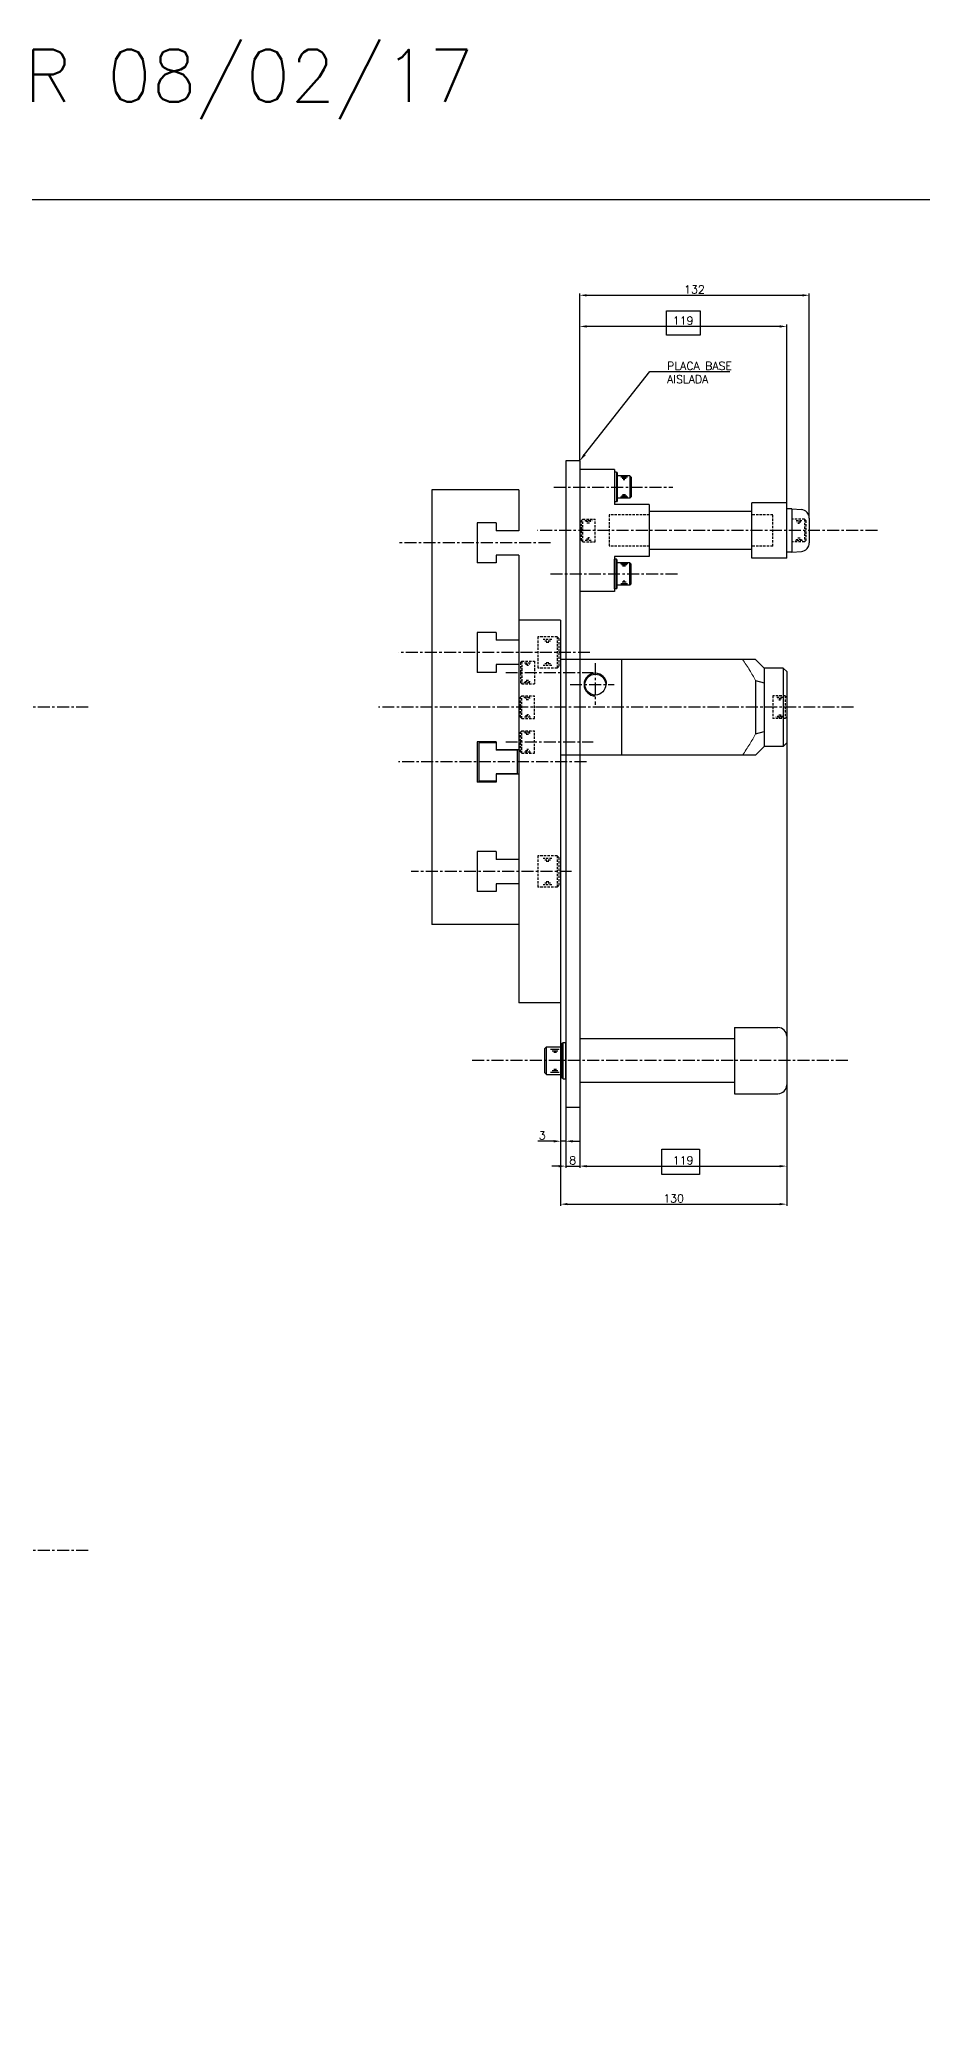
# Model space of a CAD drawing. Extents: x -1050 to 4472, y -2429 to 1188.
# Drawn here: x 2829 to 3336, y 0 to 1140 of the extents above; entities that cross this region are included whole.
import ezdxf
from ezdxf import colors
from ezdxf.entities.mleader import LeaderData, LeaderLine
from ezdxf.math import Vec2, Vec3

# ---------------------------------------------------------------- set-up
doc = ezdxf.new("R2010")
doc.units = 0
doc.header["$LTSCALE"] = 5.5
doc.header["$MEASUREMENT"] = 0
doc.linetypes.add('CENTER', pattern=[2, 1.25, -0.25, 0.25, -0.25])
doc.linetypes.add('HIDDEN', pattern=[0.375, 0.25, -0.125])
doc.layers.get('0').update_dxf_attribs({"linetype": 'CONTINUOUS'})
doc.layers.get('DEFPOINTS').update_dxf_attribs({"linetype": 'CONTINUOUS'})
for name, color, linetype in [('CL', 1, 'CENTER'), ('CO', 3, 'CONTINUOUS'), ('FI', 1, 'CONTINUOUS'), ('OC', 1, 'HIDDEN')]:
    doc.layers.add(name, color=color, linetype=linetype)
doc.styles.add('ROMANS', font='ROMANS.SHX')
doc.dimstyles.new('2', dxfattribs={"dimscale": 2, "dimtxt": 2.3, "dimasz": 2, "dimexe": 0.5, "dimexo": 0.0625, "dimgap": 0.5, "dimtad": 1, "dimdec": 4, "dimdsep": 46, "dimtxsty": 'ROMANS', "dimcen": -2, "dimclrt": 7, "dimadec": 0, "dimazin": 0, "dimtfac": 0.869565, "dimtdec": 4, "dimtmove": 0, "dimatfit": 3, "dimfxl": 1, "dimtolj": 1, "dimarcsym": 0})

# ---------------------------------------------------------------- blocks, each defined once
blk = doc.blocks.new('12912L')
for p, q in [((-9, 11), (-8, 12)), ((-8, 12), (8, 12)), ((9, 11), (8, 12)), ((-9, 11), (-9, 0)), ((-9, 0), (9, 0)), ((9, 11), (9, 0))]:
    blk.add_line(p, q)
at = {"color": 1}
for p, q in [((-9, 11), (9, 11)), ((-7.5, 8), (-7.5, 3)), ((-6.5, 7.2), (-6.5, 3.9)), ((-5.8, 6.2), (-5.8, 4.6)), ((5.9, 6.2), (5.9, 4.6)), ((6.6, 7.2), (6.6, 3.9)), ((7.6, 8), (7.6, 3))]:
    blk.add_line(p, q, dxfattribs=at)
blk = doc.blocks.new('08912L')
for p, q in [((-6.5, 7.2), (-5.7, 8)), ((-6.5, 7.2), (-6.5, 0)), ((-6.5, 0), (6.5, 0)), ((-5.7, 8), (5.7, 8)), ((5.7, 8), (6.5, 7.2)), ((6.5, 7.2), (6.5, 0))]:
    blk.add_line(p, q)
at = {"color": 1}
for p, q in [((-6.5, 7.2), (6.5, 7.2)), ((-5.6, 5.8), (-5.6, 2)), ((-4.8, 5.1), (-4.8, 2.9)), ((-4.1, 4.4), (-4.1, 3.4)), ((4.5, 4.8), (4.5, 3.1)), ((5.3, 5.5), (5.3, 2.5)), ((5.8, 6.1), (5.8, 1.8))]:
    blk.add_line(p, q, dxfattribs=at)
blk = doc.blocks.new('08125')
for p, q in [((-8.5, 1.1), (-8, 1.6)), ((-8.5, 1.1), (-8.5, 0)), ((-8.5, 0), (8.5, 0)), ((-8, 1.6), (8, 1.6)), ((8, 1.6), (8.5, 1.1)), ((8.5, 1.1), (8.5, 0))]:
    blk.add_line(p, q)
at = {"color": 1}
blk.add_line((-8.5, 1.1), (8.5, 1.1), dxfattribs=at)
blk = doc.blocks.new('*D42')
at = {"layer": 'CO', "color": 0, "lineweight": -2}
for p, q in [((3258.4, 735.7), (3258.4, 469.6)), ((3128.4, 586.2), (3128.4, 469.6)), ((3132.4, 470.6), (3254.4, 470.6))]:
    blk.add_line(p, q, dxfattribs=at)
at = {"layer": 'CO', "color": 0}
for points in [[(3132.4, 471.3), (3132.4, 470), (3128.4, 470.6)], [(3254.4, 471.3), (3254.4, 470), (3258.4, 470.6)]]:
    blk.add_solid(points, dxfattribs=at)
at = {"layer": 'DEFPOINTS', "color": 0}
for p in [(3258.4, 735.8), (3128.4, 586.3), (3258.4, 470.6)]:
    blk.add_point(p, dxfattribs=at)
at = {"layer": 'CO', "color": 7, "insert": (3193.4, 473.9), "char_height": 4.6, "attachment_point": 5, "style": 'ROMANS'}
blk.add_mtext('\\A1;130', dxfattribs=at)
blk = doc.blocks.new('*D43')
at = {"layer": 'CO', "color": 0, "lineweight": -2}
for p, q in [((3258.4, 735.6), (3258.4, 491.5)), ((3139.4, 526.2), (3139.4, 491.5)), ((3143.4, 492.5), (3254.4, 492.5))]:
    blk.add_line(p, q, dxfattribs=at)
at = {"layer": 'CO', "color": 0}
for points in [[(3143.4, 493.1), (3143.4, 491.8), (3139.4, 492.5)], [(3254.4, 493.1), (3254.4, 491.8), (3258.4, 492.5)]]:
    blk.add_solid(points, dxfattribs=at)
at = {"layer": 'DEFPOINTS', "color": 0}
for p in [(3258.4, 735.7), (3139.4, 526.3), (3258.4, 492.5)]:
    blk.add_point(p, dxfattribs=at)
at = {"layer": 'CO', "color": 7, "insert": (3198.9, 495.8), "char_height": 4.6, "attachment_point": 5, "style": 'ROMANS'}
blk.add_mtext('\\A1;119', dxfattribs=at)
blk = doc.blocks.new('*D44')
at = {"layer": 'CO', "color": 0, "lineweight": -2}
for p, q in [((3131.4, 526.2), (3131.4, 491.5)), ((3139.4, 526.2), (3139.4, 491.5)), ((3127.4, 492.5), (3123.4, 492.5)), ((3131.4, 492.5), (3139.4, 492.5)), ((3143.4, 492.5), (3147.4, 492.5))]:
    blk.add_line(p, q, dxfattribs=at)
at = {"layer": 'CO', "color": 0}
for points in [[(3127.4, 493.1), (3127.4, 491.8), (3131.4, 492.5)], [(3143.4, 493.1), (3143.4, 491.8), (3139.4, 492.5)]]:
    blk.add_solid(points, dxfattribs=at)
at = {"layer": 'DEFPOINTS', "color": 0}
for p in [(3131.4, 526.3), (3139.4, 526.3), (3139.4, 492.5)]:
    blk.add_point(p, dxfattribs=at)
at = {"layer": 'CO', "color": 7, "insert": (3135.4, 495.8), "char_height": 4.6, "attachment_point": 5, "style": 'ROMANS'}
blk.add_mtext('\\A1;8', dxfattribs=at)
blk = doc.blocks.new('*D45')
at = {"layer": 'CO', "color": 0, "lineweight": -2}
for p, q in [((3128.4, 586.1), (3128.4, 505.8)), ((3131.4, 526.1), (3131.4, 505.8)), ((3124.4, 506.8), (3115.3, 506.8)), ((3131.4, 506.8), (3128.4, 506.8)), ((3135.4, 506.8), (3139.4, 506.8))]:
    blk.add_line(p, q, dxfattribs=at)
at = {"layer": 'CO', "color": 0}
for points in [[(3124.4, 507.5), (3124.4, 506.1), (3128.4, 506.8)], [(3135.4, 507.5), (3135.4, 506.1), (3131.4, 506.8)]]:
    blk.add_solid(points, dxfattribs=at)
at = {"layer": 'DEFPOINTS', "color": 0}
for p in [(3128.4, 586.2), (3131.4, 526.2), (3128.4, 506.8)]:
    blk.add_point(p, dxfattribs=at)
at = {"layer": 'CO', "color": 7, "insert": (3117.9, 510.1), "char_height": 4.6, "attachment_point": 5, "style": 'ROMANS'}
blk.add_mtext('\\A1;3', dxfattribs=at)
blk = doc.blocks.new('*D54')
at = {"layer": 'CO', "color": 0, "lineweight": -2}
for p, q in [((3139.4, 898.1), (3139.4, 976.3)), ((3254.4, 975.3), (3143.4, 975.3)), ((3258.4, 874.1), (3258.4, 976.3))]:
    blk.add_line(p, q, dxfattribs=at)
at = {"layer": 'CO', "color": 0}
for points in [[(3143.4, 975.9), (3143.4, 974.6), (3139.4, 975.3)], [(3254.4, 975.9), (3254.4, 974.6), (3258.4, 975.3)]]:
    blk.add_solid(points, dxfattribs=at)
at = {"layer": 'DEFPOINTS', "color": 0}
for p in [(3139.4, 975.3), (3139.4, 897.9), (3258.4, 873.9)]:
    blk.add_point(p, dxfattribs=at)
at = {"layer": 'CO', "color": 7, "insert": (3198.9, 978.6), "char_height": 4.6, "attachment_point": 5, "style": 'ROMANS'}
blk.add_mtext('\\A1;119', dxfattribs=at)
blk = doc.blocks.new('*D58')
at = {"layer": 'CO', "color": 0, "lineweight": -2}
for p, q in [((3139.4, 898.1), (3139.4, 994.2)), ((3143.4, 993.2), (3267.4, 993.2)), ((3271.4, 865.1), (3271.4, 994.2))]:
    blk.add_line(p, q, dxfattribs=at)
at = {"layer": 'CO', "color": 0}
for points in [[(3143.4, 993.8), (3143.4, 992.5), (3139.4, 993.2)], [(3267.4, 993.8), (3267.4, 992.5), (3271.4, 993.2)]]:
    blk.add_solid(points, dxfattribs=at)
at = {"layer": 'DEFPOINTS', "color": 0}
for p in [(3271.4, 993.2), (3139.4, 897.9), (3271.4, 865)]:
    blk.add_point(p, dxfattribs=at)
at = {"layer": 'CO', "color": 7, "insert": (3205.4, 996.5), "char_height": 4.6, "attachment_point": 5, "style": 'ROMANS'}
blk.add_mtext('\\A1;132', dxfattribs=at)
blk = doc.blocks.new('10125')
for p, q in [((-10.5, 1.5), (-10, 2)), ((-10.5, 1.5), (-10.5, 0)), ((-10.5, 0), (10.5, 0)), ((-10, 2), (10, 2)), ((10, 2), (10.5, 1.5)), ((10.5, 1.5), (10.5, 0))]:
    blk.add_line(p, q)
at = {"color": 1}
blk.add_line((-10.5, 1.5), (10.5, 1.5), dxfattribs=at)
blk = doc.blocks.new('10912L')
for p, q in [((-8, 9), (-7, 10)), ((-8, 9), (-8, 0)), ((-8, 0), (8, 0)), ((-7, 10), (7, 10)), ((8, 9), (7, 10)), ((8, 9), (8, 0))]:
    blk.add_line(p, q)
at = {"color": 1}
for p, q in [((-8, 9), (8, 9)), ((-6.6, 6.7), (-6.6, 1.8)), ((-5.6, 5.9), (-5.6, 2.6)), ((-4.9, 4.9), (-4.9, 3.3)), ((4.9, 4.9), (4.9, 3.3)), ((5.6, 5.9), (5.6, 2.6)), ((6.6, 6.7), (6.6, 1.8))]:
    blk.add_line(p, q, dxfattribs=at)

msp = doc.modelspace()

# ---------------------------------------------------------------- linework, layer by layer
for p, q in [((3139.40404, 897.93912), (3131.40404, 897.93912)), ((3131.40404, 897.93912), (3131.40404, 526.33912)), ((3139.40404, 897.93912), (3139.40404, 526.33912)), ((3159.40404, 892.93912), (3139.40404, 892.93912)), ((3159.40404, 892.93912), (3159.40404, 872.93912)), ((3054.40404, 881.33912), (3054.40404, 631.33912)), ((3104.40404, 881.33912), (3054.40404, 881.33912)), ((3104.40404, 881.33912), (3104.40404, 857.83912)), ((3179.40404, 872.93912), (3159.40404, 872.93912)), ((3179.40404, 872.93912), (3179.40404, 842.93912)), ((3238.40404, 868.93912), (3179.40404, 868.93912)), ((3258.40404, 873.93912), (3238.40404, 873.93912)), ((3238.40404, 841.93912), (3238.40404, 873.93912)), ((3258.40404, 841.93912), (3258.40404, 873.93912)), ((3261.40404, 870.43912), (3258.40404, 870.43912)), ((3261.40404, 870.43912), (3261.40404, 845.43912)), ((3261.40404, 870.43912), (3266.83982, 869.96355)), ((3080.40404, 862.33912), (3080.40404, 839.33912)), ((3091.40404, 862.33912), (3080.40404, 862.33912)), ((3091.40404, 862.33912), (3091.40404, 857.83912)), ((3104.40404, 857.83912), (3091.40404, 857.83912)), ((3271.40404, 864.98258), (3271.40404, 850.89566)), ((3091.40404, 843.83912), (3091.40404, 839.33912)), ((3104.40404, 843.83912), (3091.40404, 843.83912)), ((3104.40404, 843.83912), (3104.40404, 586.33912)), ((3238.40404, 846.93912), (3179.40404, 846.93912)), ((3261.40404, 845.43912), (3258.40404, 845.43912)), ((3261.40404, 845.43912), (3266.83982, 845.91469)), ((3091.40404, 839.33912), (3080.40404, 839.33912)), ((3179.40404, 842.93912), (3159.40404, 842.93912)), ((3159.40404, 842.93912), (3159.40404, 822.93912)), ((3258.40404, 841.93912), (3238.40404, 841.93912)), ((3159.40404, 822.93912), (3139.40404, 822.93912)), ((3080.40404, 799.33912), (3080.40404, 776.33912)), ((3091.40404, 799.33912), (3080.40404, 799.33912)), ((3091.40404, 799.33912), (3091.40404, 794.83912)), ((3128.40404, 806.33912), (3104.40404, 806.33912)), ((3128.40404, 806.33912), (3128.40404, 586.33912)), ((3104.40404, 794.83912), (3091.40404, 794.83912)), ((3091.40404, 776.33912), (3080.40404, 776.33912)), ((3091.40404, 780.83912), (3091.40404, 776.33912)), ((3104.40404, 780.83912), (3091.40404, 780.83912)), ((3240.40404, 783.83912), (3128.40404, 783.83912)), ((3163.40404, 783.83912), (3163.40404, 728.83912)), ((3245.40404, 778.83912), (3240.40404, 783.83912)), ((3245.40404, 778.83912), (3245.40404, 733.83912)), ((3256.40404, 778.83912), (3245.40404, 778.83912)), ((3256.40404, 778.83912), (3256.40404, 733.83912)), ((3258.40404, 776.83912), (3256.40404, 778.83912)), ((3258.40404, 776.83912), (3258.40404, 735.83912)), ((3240.40404, 771.70167), (3240.40404, 740.97658)), ((3240.40404, 771.70167), (3245.40404, 770.33912)), ((3240.40404, 740.97658), (3245.40404, 742.33912)), ((3080.40404, 736.33912), (3080.40404, 713.33912)), ((3091.40404, 736.33912), (3080.40404, 736.33912)), ((3081.40404, 735.83912), (3081.40404, 713.83912)), ((3091.40404, 735.83912), (3081.40404, 735.83912)), ((3091.40404, 736.33912), (3091.40404, 731.58912)), ((3104.40404, 731.83912), (3091.40404, 731.83912)), ((3103.40404, 731.58912), (3091.40404, 731.58912)), ((3103.40404, 731.58912), (3103.40404, 718.08912)), ((3245.40404, 733.83912), (3240.40404, 728.83912)), ((3256.40404, 733.83912), (3245.40404, 733.83912)), ((3258.40404, 735.83912), (3256.40404, 733.83912)), ((3240.40404, 728.83912), (3128.40404, 728.83912)), ((3091.40404, 713.33912), (3080.40404, 713.33912)), ((3091.40404, 713.83912), (3081.40404, 713.83912)), ((3091.40404, 718.08912), (3091.40404, 713.33912)), ((3103.40404, 718.08912), (3091.40404, 718.08912)), ((3104.40404, 717.83912), (3091.40404, 717.83912)), ((3080.40404, 673.33912), (3080.40404, 650.33912)), ((3091.40404, 673.33912), (3080.40404, 673.33912)), ((3091.40404, 673.33912), (3091.40404, 668.83912)), ((3104.40404, 668.83912), (3091.40404, 668.83912)), ((3091.40404, 650.33912), (3080.40404, 650.33912)), ((3091.40404, 654.83912), (3091.40404, 650.33912)), ((3104.40404, 654.83912), (3091.40404, 654.83912)), ((3104.40404, 631.33912), (3054.40404, 631.33912)), ((3128.40404, 586.33912), (3104.40404, 586.33912)), ((3228.40404, 572.13912), (3253.40404, 572.13912)), ((3228.40404, 572.13912), (3228.40404, 534.13912)), ((3228.40404, 565.63912), (3139.40404, 565.63912)), ((3258.40404, 567.13912), (3258.40404, 539.13912)), ((3228.40404, 540.63912), (3139.40404, 540.63912)), ((3131.40404, 526.33912), (3139.40404, 526.33912)), ((3228.40404, 534.13912), (3253.40404, 534.13912))]:
    msp.add_line(p, q)
msp.add_circle((3148.40404, 769.33912), 6)
for centre, start, end in [((3266.40404, 864.98258), 0, 85), ((3266.40404, 850.89566), 275, 0), ((3253.40404, 567.13912), 0, 90), ((3253.40404, 539.13912), 270, 0)]:
    msp.add_arc(centre, 5, start, end)
at = {"color": 7, "linetype": 'Continuous', "lineweight": 15}
for points, knots in [([(3233.01317, 783.83912), (3233.74108, 782.8097), (3234.45608, 781.76982), (3235.85331, 779.6635), (3236.53475, 778.59814), (3238.349, 775.6251), (3239.43389, 773.69203), (3240.40404, 771.70167)], [0, 0, 0, 0, 0.0625, 0.0625, 0.125, 0.125, 0.23515718721, 0.23515718721, 0.23515718721, 0.23515718721]), ([(3240.40404, 740.97658), (3239.42099, 738.95969), (3238.32503, 737.01096), (3235.85476, 732.96915), (3234.46157, 730.88747), (3233.01317, 728.83912)], [0.76335868197, 0.76335868197, 0.76335868197, 0.76335868197, 0.875, 0.875, 1, 1, 1, 1])]:
    msp.add_open_spline(points, degree=3, knots=knots, dxfattribs=at)
at = {"layer": 'CL'}
for p, q in [((3124.599, 882.93912), (3193.04, 882.93912)), ((3310.53626, 857.93912), (3115.08217, 857.93912)), ((3122.54466, 850.83912), (3035.21722, 850.83912)), ((3122.69288, 832.93912), (3195.73514, 832.93912)), ((3145.32717, 787.83912), (3035.21722, 787.83912)), ((3096.87617, 776.33912), (3147.16935, 776.33912)), ((3148.40404, 781.57133), (3148.40404, 757.77318)), ((3133.85602, 769.33912), (3159.27469, 769.33912)), ((2856.84819, 756.33912), (2309.07132, 756.33912)), ((3296.85374, 756.33912), (3023.811, 756.33912)), ((3096.87617, 736.33912), (3147.16935, 736.33912)), ((3143.23888, 724.83912), (3035.21722, 724.83912)), ((3134.78234, 661.83912), (3042.48499, 661.83912)), ((3293.5652, 553.13912), (3077.47877, 553.13912)), ((2856.84819, 271.51186), (2309.07132, 271.51186))]:
    msp.add_line(p, q, dxfattribs=at)
at = {"layer": 'CO'}
for points in [[(1887.23668, 1048.16135), (3820.87359, 1048.16135), (3820.87359, -1158.18873), (1887.23668, -1158.18873)], [(3189.3096, 984.29245), (3208.62177, 984.29245), (3208.62177, 970.24023), (3189.3096, 970.24023)], [(3186.61316, 502.21158), (3208.24964, 502.21158), (3208.24964, 487.59724), (3186.61316, 487.59724)]]:
    msp.add_lwpolyline(points, close=True, dxfattribs=at)
at = {"layer": 'FI'}
msp.add_arc((3148.40404, 769.33912), 6.5, 0, 270, dxfattribs=at)
at = {"layer": 'OC'}
for p, q in [((3179.40404, 866.93912), (3156.40404, 866.93912)), ((3156.40404, 866.93912), (3156.40404, 848.93912)), ((3250.40404, 866.93912), (3238.40404, 866.93912)), ((3250.40404, 848.93912), (3250.40404, 866.93912)), ((3179.40404, 848.93912), (3156.40404, 848.93912)), ((3250.40404, 848.93912), (3238.40404, 848.93912))]:
    msp.add_line(p, q, dxfattribs=at)

# ---------------------------------------------------------------- block references
for name, p, rotation in [('08125', (3159.40404, 882.93912), 270), ('08912L', (3161.00404, 882.93912), 270), ('10912L', (3129.40404, 553.13912), 90), ('10125', (3131.40404, 553.13912), 90)]:
    msp.add_blockref(name, p, dxfattribs=dict(rotation=rotation))
at = {"xscale": -1, "rotation": 270}
for name, p in [('08125', (3159.40404, 832.93912)), ('08912L', (3161.00404, 832.93912))]:
    msp.add_blockref(name, p, dxfattribs=at)
at = {"layer": 'OC'}
for name, p, rotation in [('08912L', (3148.40404, 857.93912), 89.99999999999999), ('08912L', (3261.40404, 857.93912), 270), ('12912L', (3115.40404, 787.83912), 270), ('08912L', (3113.40404, 756.33912), 89.99999999999999), ('08912L', (3250.40404, 756.33912), 270), ('08912L', (3113.40404, 736.33912), 89.99999999999999), ('12912L', (3115.40404, 661.83912), 270)]:
    msp.add_blockref(name, p, dxfattribs=dict(at, rotation=rotation))
at = {"layer": 'OC', "xscale": -1, "rotation": 90}
msp.add_blockref('08912L', (3113.40404, 776.33912), dxfattribs=at)

# ---------------------------------------------------------------- texts
at = {"layer": 'CO', "style": 'ROMANS'}
msp.add_text('MODIFICACION DISPOSITIVO INFERIOR 08/02/17', height=30, dxfattribs=at).set_placement((2116.80777, 1104.43225))

# ---------------------------------------------------------------- dimensions: what is measured, and where the dimension line sits
at = {"layer": 'CO'}
for base, p1, p2, picture, middle in [((3271.40404, 993.15211), (3139.40404, 897.93912), (3271.40404, 864.98258), '*D58', (3205.40404, 996.45211)), ((3139.40404, 975.2772), (3258.40404, 873.93912), (3139.40404, 897.93912), '*D54', (3198.90404, 978.5772)), ((3258.40404, 470.62569), (3128.40404, 586.33912), (3258.40404, 735.83912), '*D42', (3193.40404, 473.92569)), ((3258.40404, 492.47899), (3139.40404, 526.33912), (3258.40404, 735.71412), '*D43', (3198.90404, 495.77899)), ((3128.40404, 506.79589), (3131.40404, 526.21412), (3128.40404, 586.21412), '*D45', (3117.87071, 510.09589)), ((3139.40404, 492.47899), (3131.40404, 526.33912), (3139.40404, 526.33912), '*D44', (3135.40404, 495.77899))]:
    dim = msp.add_linear_dim(base=base, p1=p1, p2=p2, dimstyle='2', dxfattribs=at)
    dim.commit()
    dim.dimension.update_dxf_attribs({"geometry": picture, "text_midpoint": middle})

# ---------------------------------------------------------------- leaders
ml = msp.add_multileader_mtext('Standard', dxfattribs=at)
ml.set_content('PLACA BASE\\PAISLADA', color=7, style='ROMANS')
ml.set_leader_properties(color=256, linetype='ByLayer', lineweight=-1)
ml.build(insert=Vec2(0, 0))
ml.multileader.update_dxf_attribs({"text_left_attachment_type": 6, "text_right_attachment_type": 5, "dogleg_length": 4, "arrow_head_size": 4.6, "scale": 2})
ctx = ml.context
ctx.base_point, ctx.scale, ctx.char_height, ctx.arrow_head_size, ctx.plane_origin = Vec3(3187.65965, 949.34609), 2, 4.6, 4.6, Vec3(3139.40404, 897.93912)
ctx.left_attachment, ctx.right_attachment = 6, 5
notes = []
notes.append((ctx, [(0, (1, 1, 0), (3179.65965, 949.34609), (1, 0), 8, [(0, [(3139.40404, 897.93912)], 0, [])])]))
ctx.mtext.insert, ctx.mtext.flow_direction = Vec3(3189.65965, 954.86609), 5
for ctx, leaders in notes:
    for number, flags, end, landing, length, lines in leaders:
        leader = LeaderData()
        leader.index, (leader.has_last_leader_line, leader.has_dogleg_vector, leader.attachment_direction) = number, flags
        leader.last_leader_point, leader.dogleg_vector, leader.dogleg_length = Vec3(end), Vec3(landing), length
        for number, points, colour, breaks in lines:
            line = LeaderLine()
            line.index, line.vertices, line.color, line.breaks = number, Vec3.list(points), colors.encode_raw_color(colour), breaks
            leader.lines.append(line)
        ctx.leaders.append(leader)

doc.saveas('drawing.dxf')
